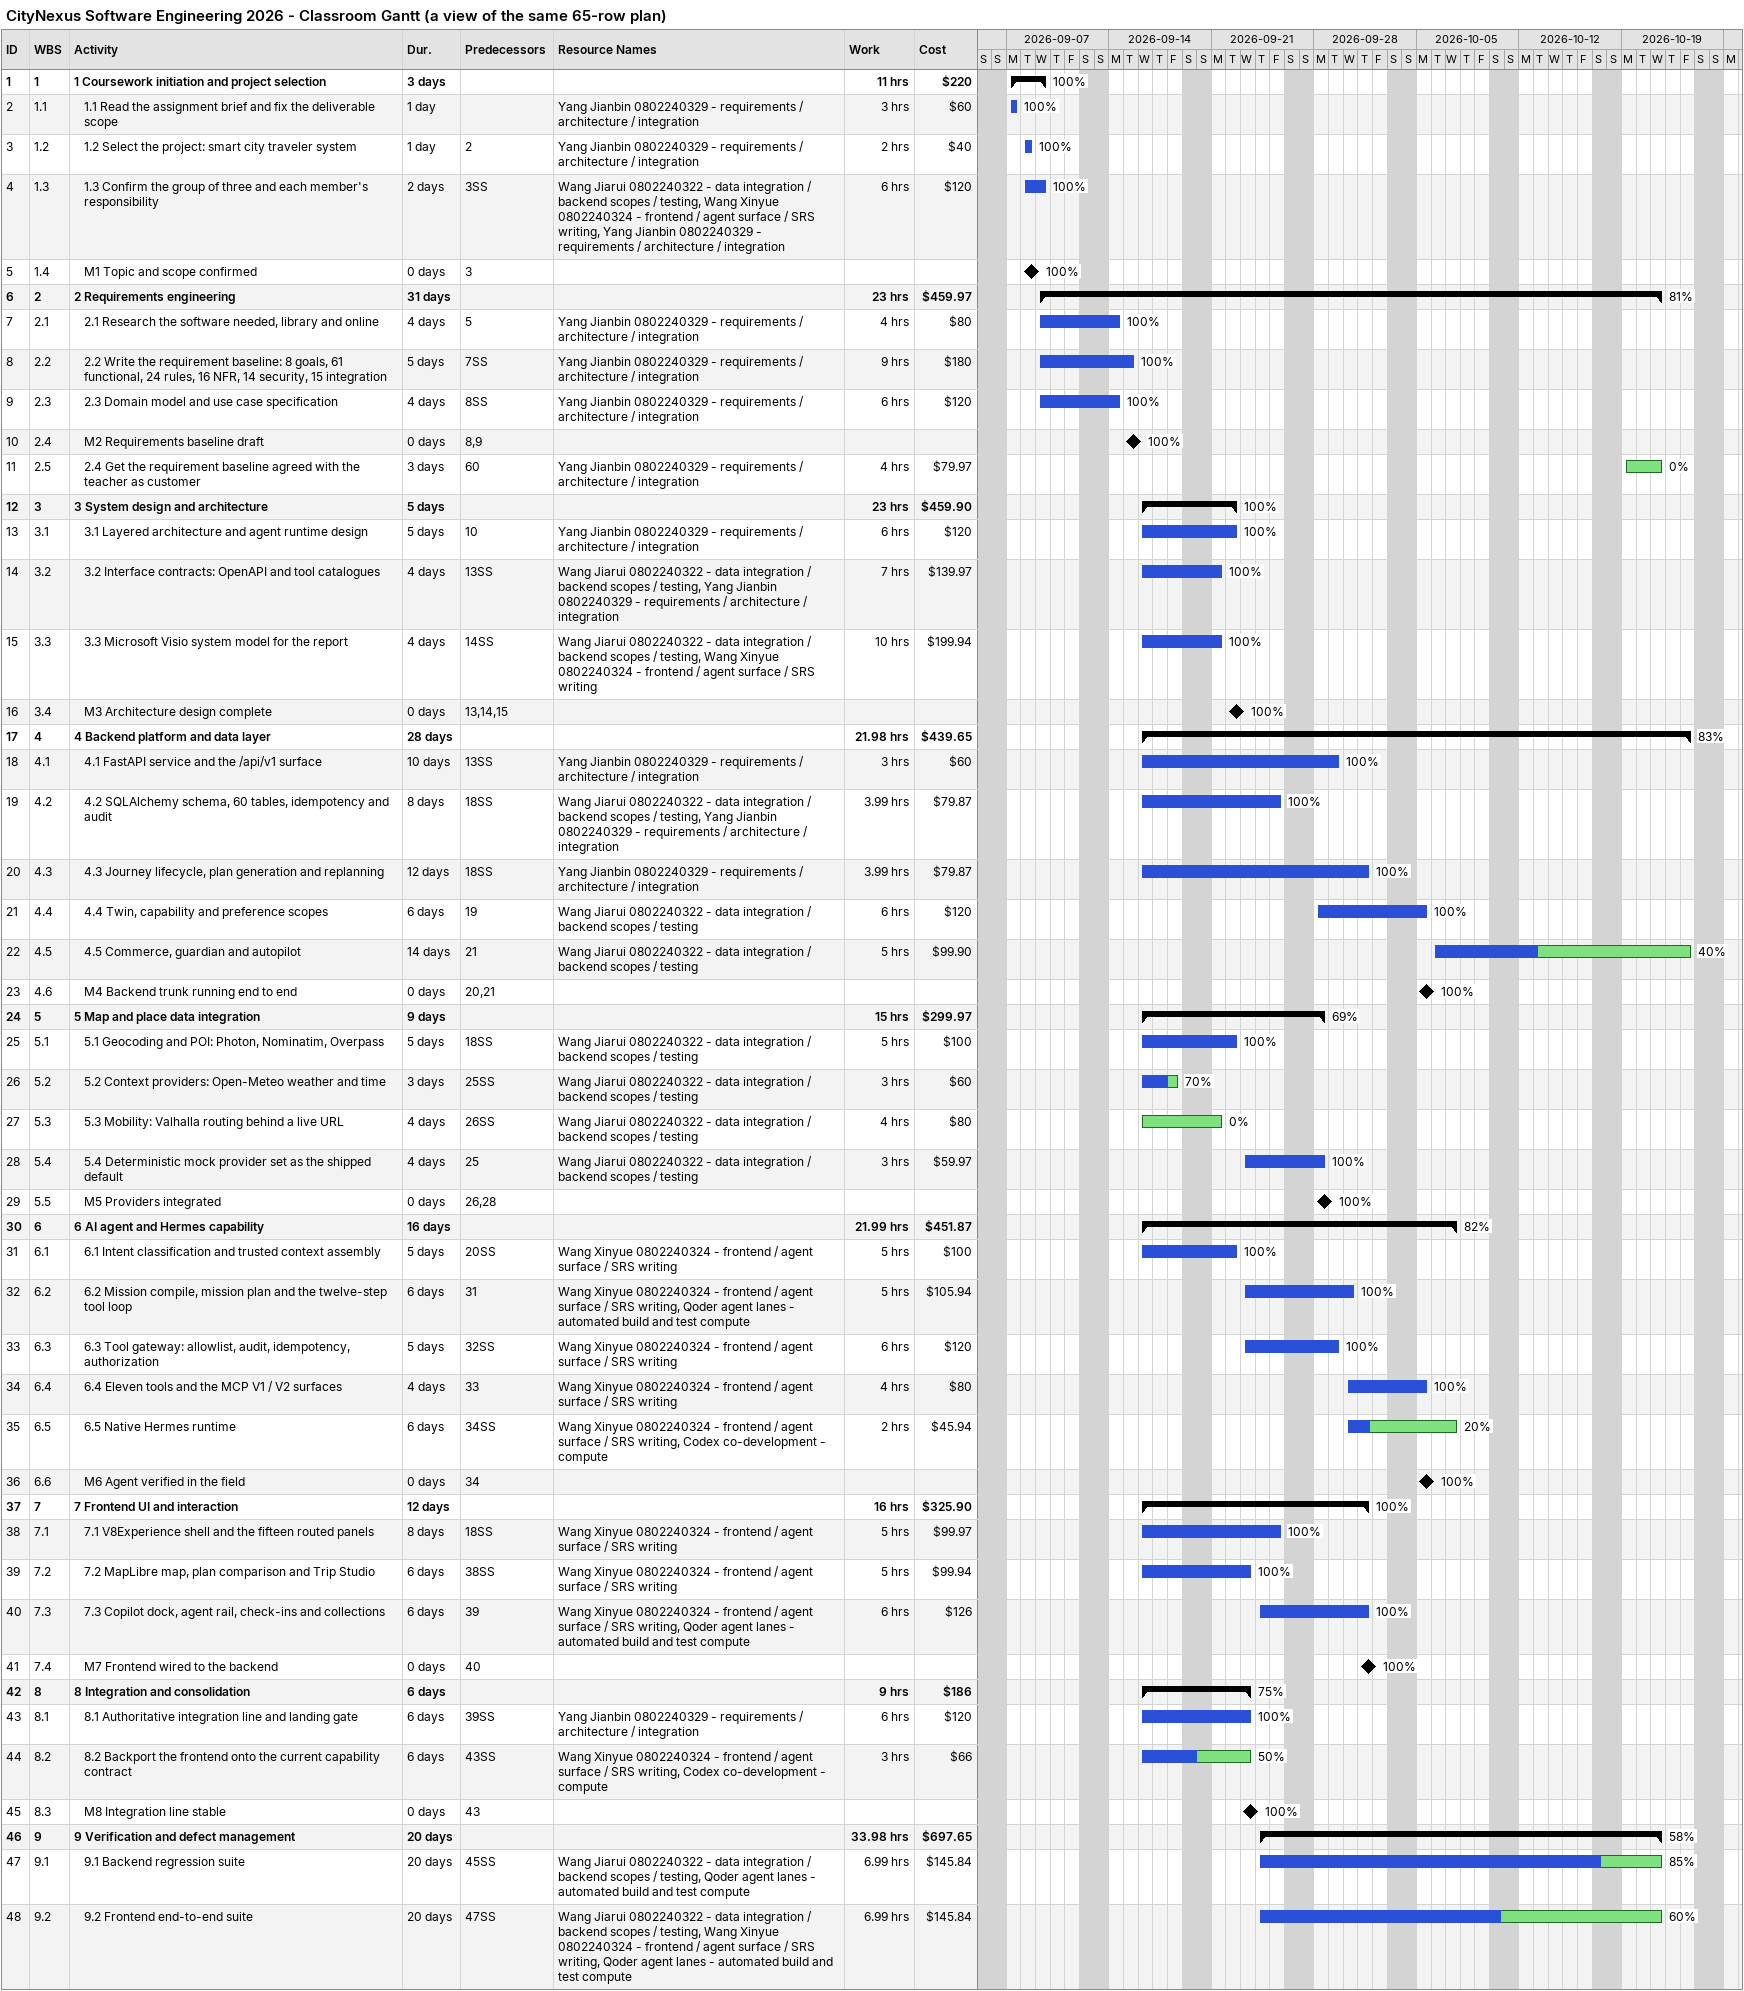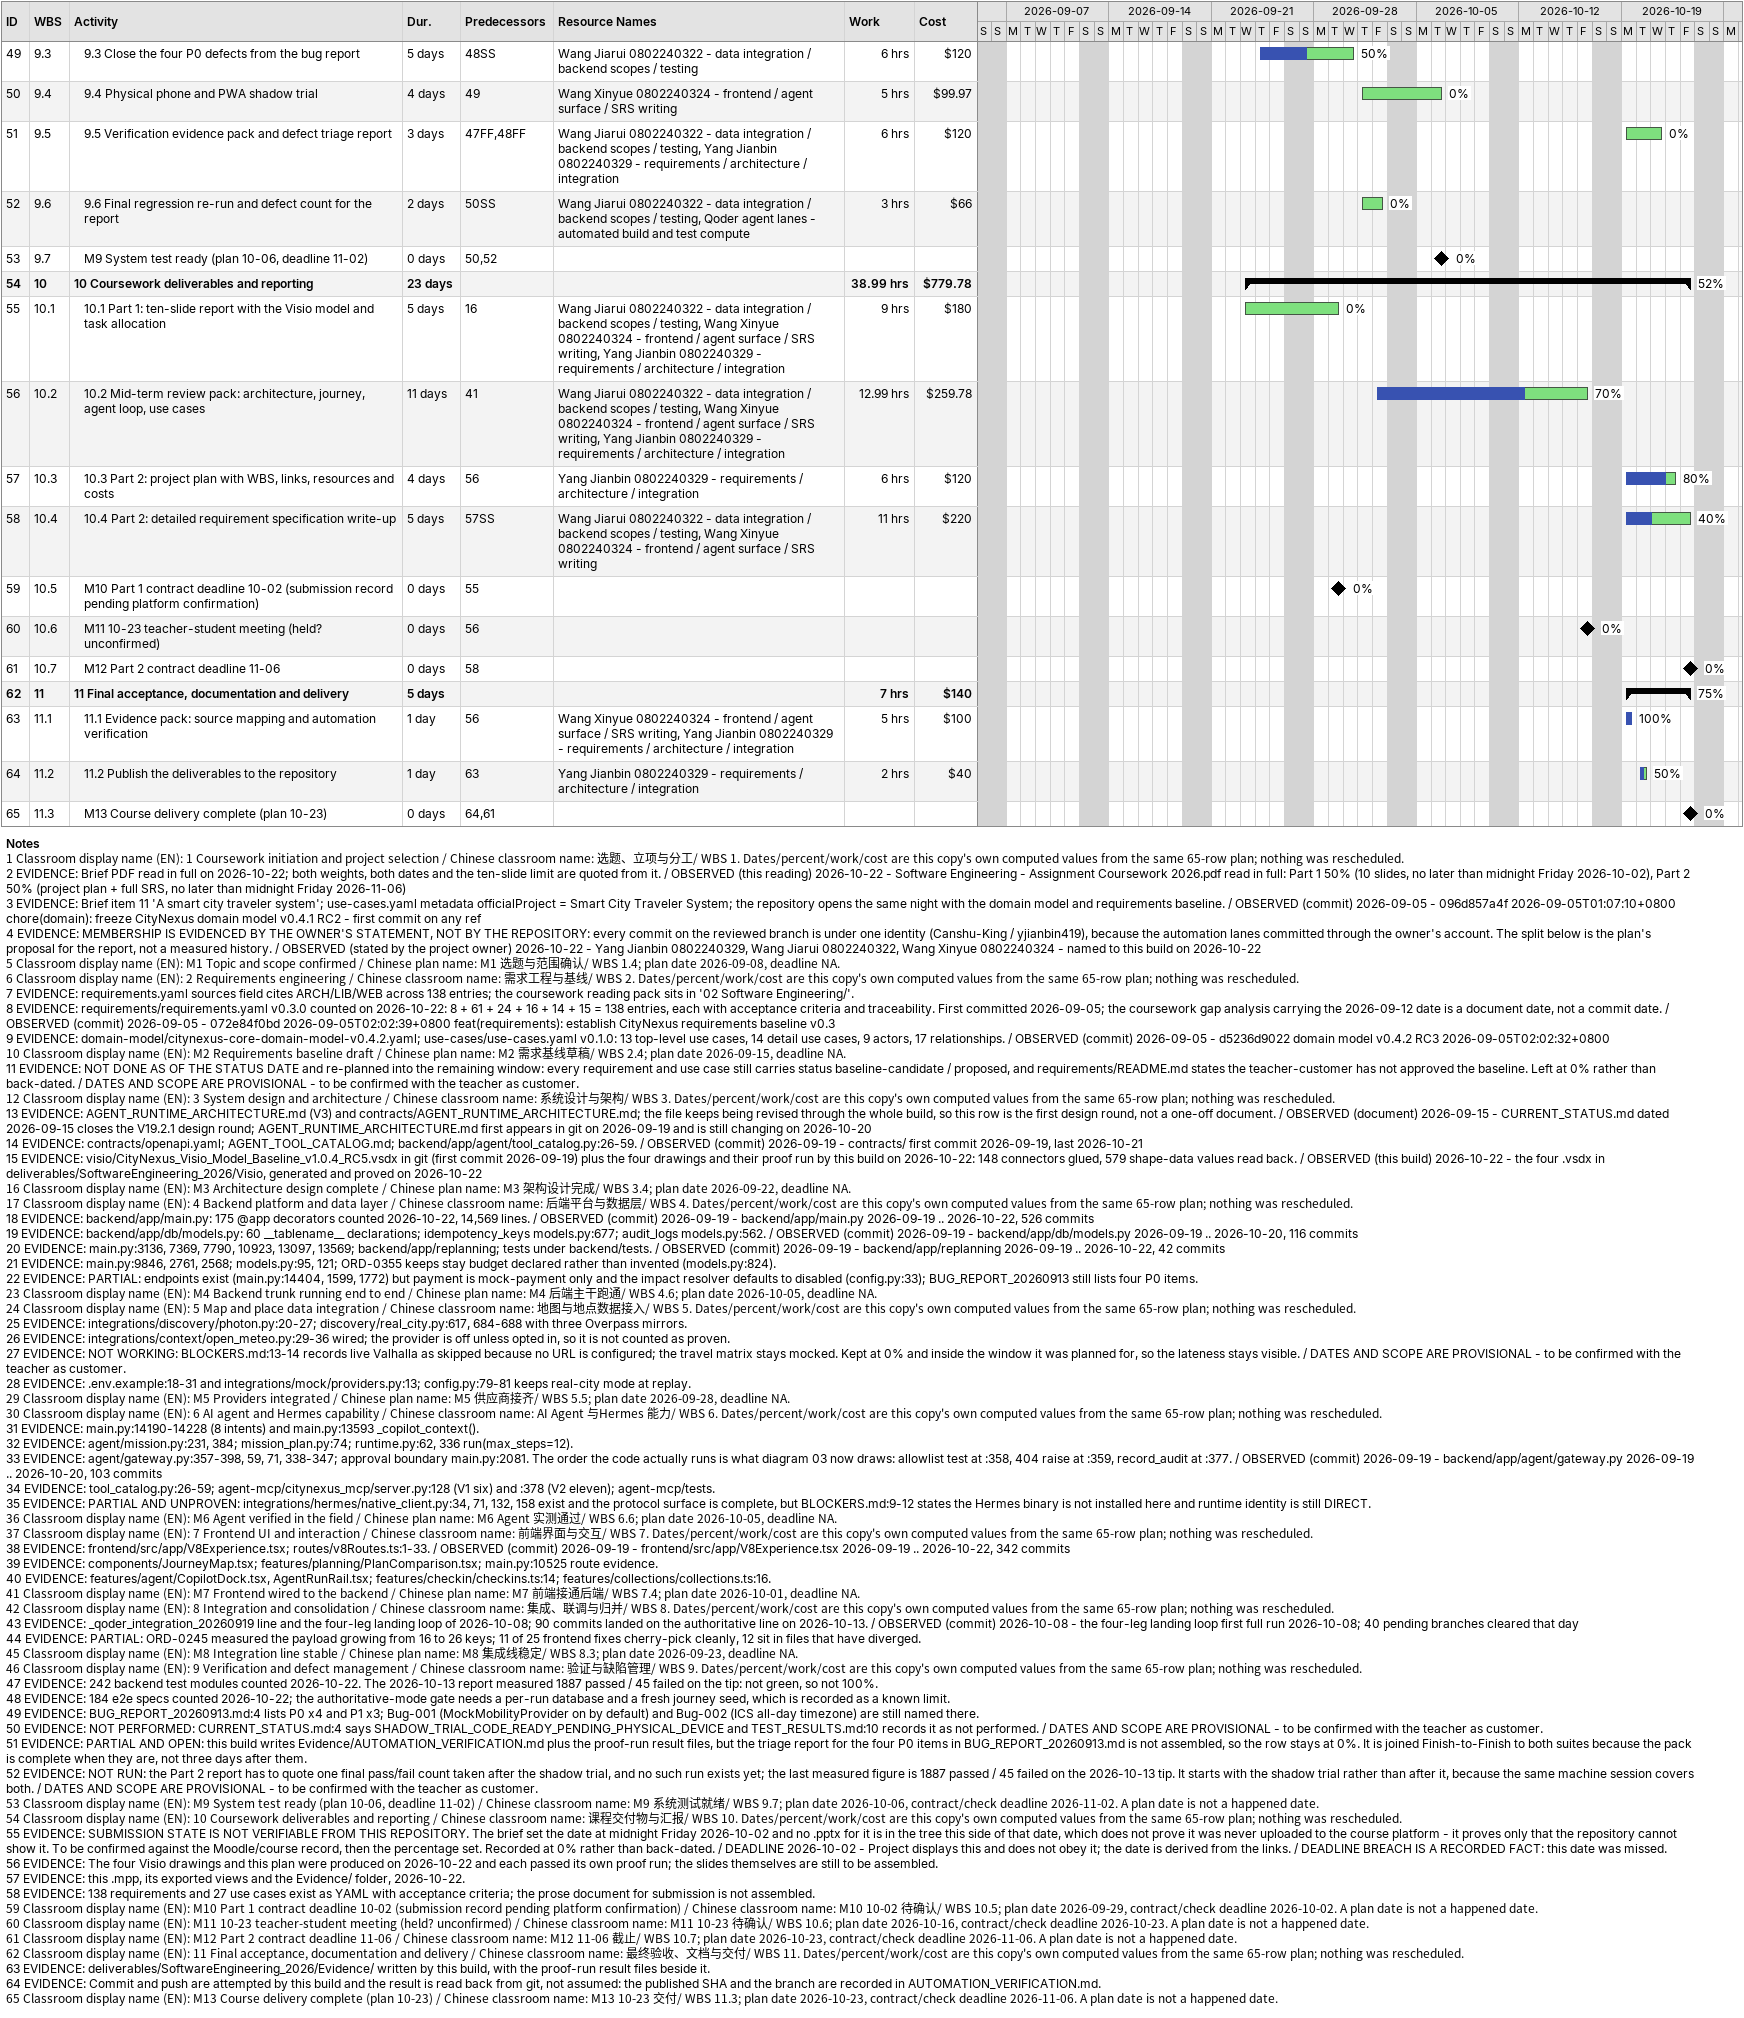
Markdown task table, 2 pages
CityNexus Software Engineering 2026 - Classroom Gantt (a view of the same 65-row plan)

| ID | WBS | Task | Duration | Start | Finish | Predecessors | Resources | % complete | Work (h) | Cost ($) |
|---|---|---|---|---|---|---|---|---|---|---|
| 1 | 1 | **1 Coursework initiation and project selection** | 3d | 2026-09-07 | 2026-09-09 |  |  | 100 | 11 | 220 |
| 2 | 1.1 | 1.1 Read the assignment brief and fix the deliverable scope | 1d | 2026-09-07 | 2026-09-07 |  | Yang Jianbin 0802240329 - requirements / architecture / integration | 100 | 3 | 60 |
| 3 | 1.2 | 1.2 Select the project: smart city traveler system | 1d | 2026-09-08 | 2026-09-08 | 2 | Yang Jianbin 0802240329 - requirements / architecture / integration | 100 | 2 | 40 |
| 4 | 1.3 | 1.3 Confirm the group of three and each member's responsibility | 2d | 2026-09-08 | 2026-09-09 | 3SS | Wang Jiarui 0802240322 - data integration / backend scopes / testing, Wang Xinyue 0802240324 - frontend / agent surface / SRS writing, Yang Jianbin 0802240329 - requirements / architecture / integration | 100 | 6 | 120 |
| 5 | 1.4 | M1 Topic and scope confirmed | 0d | 2026-09-08 | 2026-09-08 | 3 |  | 100 |  |  |
| 6 | 2 | **2 Requirements engineering** | 31d | 2026-09-09 | 2026-10-21 |  |  | 81 | 23 | 459.97 |
| 7 | 2.1 | 2.1 Research the software needed, library and online | 4d | 2026-09-09 | 2026-09-14 | 5 | Yang Jianbin 0802240329 - requirements / architecture / integration | 100 | 4 | 80 |
| 8 | 2.2 | 2.2 Write the requirement baseline: 8 goals, 61 functional, 24 rules, 16 NFR, 14 security, 15 integration | 5d | 2026-09-09 | 2026-09-15 | 7SS | Yang Jianbin 0802240329 - requirements / architecture / integration | 100 | 9 | 180 |
| 9 | 2.3 | 2.3 Domain model and use case specification | 4d | 2026-09-09 | 2026-09-14 | 8SS | Yang Jianbin 0802240329 - requirements / architecture / integration | 100 | 6 | 120 |
| 10 | 2.4 | M2 Requirements baseline draft | 0d | 2026-09-15 | 2026-09-15 | 8, 9 |  | 100 |  |  |
| 11 | 2.5 | 2.4 Get the requirement baseline agreed with the teacher as customer | 3d | 2026-10-19 | 2026-10-21 | 60 | Yang Jianbin 0802240329 - requirements / architecture / integration | 0 | 4 | 79.97 |
| 12 | 3 | **3 System design and architecture** | 5d | 2026-09-16 | 2026-09-22 |  |  | 100 | 23 | 459.90 |
| 13 | 3.1 | 3.1 Layered architecture and agent runtime design | 5d | 2026-09-16 | 2026-09-22 | 10 | Yang Jianbin 0802240329 - requirements / architecture / integration | 100 | 6 | 120 |
| 14 | 3.2 | 3.2 Interface contracts: OpenAPI and tool catalogues | 4d | 2026-09-16 | 2026-09-21 | 13SS | Wang Jiarui 0802240322 - data integration / backend scopes / testing, Yang Jianbin 0802240329 - requirements / architecture / integration | 100 | 7 | 139.97 |
| 15 | 3.3 | 3.3 Microsoft Visio system model for the report | 4d | 2026-09-16 | 2026-09-21 | 14SS | Wang Jiarui 0802240322 - data integration / backend scopes / testing, Wang Xinyue 0802240324 - frontend / agent surface / SRS writing | 100 | 10 | 199.94 |
| 16 | 3.4 | M3 Architecture design complete | 0d | 2026-09-22 | 2026-09-22 | 13, 14, 15 |  | 100 |  |  |
| 17 | 4 | **4 Backend platform and data layer** | 28d | 2026-09-16 | 2026-10-23 |  |  | 83 | 21.98 | 439.65 |
| 18 | 4.1 | 4.1 FastAPI service and the /api/v1 surface | 10d | 2026-09-16 | 2026-09-29 | 13SS | Yang Jianbin 0802240329 - requirements / architecture / integration | 100 | 3 | 60 |
| 19 | 4.2 | 4.2 SQLAlchemy schema, 60 tables, idempotency and audit | 8d | 2026-09-16 | 2026-09-25 | 18SS | Wang Jiarui 0802240322 - data integration / backend scopes / testing, Yang Jianbin 0802240329 - requirements / architecture / integration | 100 | 3.99 | 79.87 |
| 20 | 4.3 | 4.3 Journey lifecycle, plan generation and replanning | 12d | 2026-09-16 | 2026-10-01 | 18SS | Yang Jianbin 0802240329 - requirements / architecture / integration | 100 | 3.99 | 79.87 |
| 21 | 4.4 | 4.4 Twin, capability and preference scopes | 6d | 2026-09-28 | 2026-10-05 | 19 | Wang Jiarui 0802240322 - data integration / backend scopes / testing | 100 | 6 | 120 |
| 22 | 4.5 | 4.5 Commerce, guardian and autopilot | 14d | 2026-10-06 | 2026-10-23 | 21 | Wang Jiarui 0802240322 - data integration / backend scopes / testing | 40 | 5 | 99.90 |
| 23 | 4.6 | M4 Backend trunk running end to end | 0d | 2026-10-05 | 2026-10-05 | 20, 21 |  | 100 |  |  |
| 24 | 5 | **5 Map and place data integration** | 9d | 2026-09-16 | 2026-09-28 |  |  | 69 | 15 | 299.97 |
| 25 | 5.1 | 5.1 Geocoding and POI: Photon, Nominatim, Overpass | 5d | 2026-09-16 | 2026-09-22 | 18SS | Wang Jiarui 0802240322 - data integration / backend scopes / testing | 100 | 5 | 100 |
| 26 | 5.2 | 5.2 Context providers: Open-Meteo weather and time | 3d | 2026-09-16 | 2026-09-18 | 25SS | Wang Jiarui 0802240322 - data integration / backend scopes / testing | 70 | 3 | 60 |
| 27 | 5.3 | 5.3 Mobility: Valhalla routing behind a live URL | 4d | 2026-09-16 | 2026-09-21 | 26SS | Wang Jiarui 0802240322 - data integration / backend scopes / testing | 0 | 4 | 80 |
| 28 | 5.4 | 5.4 Deterministic mock provider set as the shipped default | 4d | 2026-09-23 | 2026-09-28 | 25 | Wang Jiarui 0802240322 - data integration / backend scopes / testing | 100 | 3 | 59.97 |
| 29 | 5.5 | M5 Providers integrated | 0d | 2026-09-28 | 2026-09-28 | 26, 28 |  | 100 |  |  |
| 30 | 6 | **6 AI agent and Hermes capability** | 16d | 2026-09-16 | 2026-10-07 |  |  | 82 | 21.99 | 451.87 |
| 31 | 6.1 | 6.1 Intent classification and trusted context assembly | 5d | 2026-09-16 | 2026-09-22 | 20SS | Wang Xinyue 0802240324 - frontend / agent surface / SRS writing | 100 | 5 | 100 |
| 32 | 6.2 | 6.2 Mission compile, mission plan and the twelve-step tool loop | 6d | 2026-09-23 | 2026-09-30 | 31 | Wang Xinyue 0802240324 - frontend / agent surface / SRS writing, Qoder agent lanes - automated build and test compute | 100 | 5 | 105.94 |
| 33 | 6.3 | 6.3 Tool gateway: allowlist, audit, idempotency, authorization | 5d | 2026-09-23 | 2026-09-29 | 32SS | Wang Xinyue 0802240324 - frontend / agent surface / SRS writing | 100 | 6 | 120 |
| 34 | 6.4 | 6.4 Eleven tools and the MCP V1 / V2 surfaces | 4d | 2026-09-30 | 2026-10-05 | 33 | Wang Xinyue 0802240324 - frontend / agent surface / SRS writing | 100 | 4 | 80 |
| 35 | 6.5 | 6.5 Native Hermes runtime | 6d | 2026-09-30 | 2026-10-07 | 34SS | Wang Xinyue 0802240324 - frontend / agent surface / SRS writing, Codex co-development - compute | 20 | 2 | 45.94 |
| 36 | 6.6 | M6 Agent verified in the field | 0d | 2026-10-05 | 2026-10-05 | 34 |  | 100 |  |  |
| 37 | 7 | **7 Frontend UI and interaction** | 12d | 2026-09-16 | 2026-10-01 |  |  | 100 | 16 | 325.90 |
| 38 | 7.1 | 7.1 V8Experience shell and the fifteen routed panels | 8d | 2026-09-16 | 2026-09-25 | 18SS | Wang Xinyue 0802240324 - frontend / agent surface / SRS writing | 100 | 5 | 99.97 |
| 39 | 7.2 | 7.2 MapLibre map, plan comparison and Trip Studio | 6d | 2026-09-16 | 2026-09-23 | 38SS | Wang Xinyue 0802240324 - frontend / agent surface / SRS writing | 100 | 5 | 99.94 |
| 40 | 7.3 | 7.3 Copilot dock, agent rail, check-ins and collections | 6d | 2026-09-24 | 2026-10-01 | 39 | Wang Xinyue 0802240324 - frontend / agent surface / SRS writing, Qoder agent lanes - automated build and test compute | 100 | 6 | 126 |
| 41 | 7.4 | M7 Frontend wired to the backend | 0d | 2026-10-01 | 2026-10-01 | 40 |  | 100 |  |  |
| 42 | 8 | **8 Integration and consolidation** | 6d | 2026-09-16 | 2026-09-23 |  |  | 75 | 9 | 186 |
| 43 | 8.1 | 8.1 Authoritative integration line and landing gate | 6d | 2026-09-16 | 2026-09-23 | 39SS | Yang Jianbin 0802240329 - requirements / architecture / integration | 100 | 6 | 120 |
| 44 | 8.2 | 8.2 Backport the frontend onto the current capability contract | 6d | 2026-09-16 | 2026-09-23 | 43SS | Wang Xinyue 0802240324 - frontend / agent surface / SRS writing, Codex co-development - compute | 50 | 3 | 66 |
| 45 | 8.3 | M8 Integration line stable | 0d | 2026-09-23 | 2026-09-23 | 43 |  | 100 |  |  |
| 46 | 9 | **9 Verification and defect management** | 20d | 2026-09-24 | 2026-10-21 |  |  | 58 | 33.98 | 697.65 |
| 47 | 9.1 | 9.1 Backend regression suite | 20d | 2026-09-24 | 2026-10-21 | 45SS | Wang Jiarui 0802240322 - data integration / backend scopes / testing, Qoder agent lanes - automated build and test compute | 85 | 6.99 | 145.84 |
| 48 | 9.2 | 9.2 Frontend end-to-end suite | 20d | 2026-09-24 | 2026-10-21 | 47SS | Wang Jiarui 0802240322 - data integration / backend scopes / testing, Wang Xinyue 0802240324 - frontend / agent surface / SRS writing, Qoder agent lanes - automated build and test compute | 60 | 6.99 | 145.84 |
| 49 | 9.3 | 9.3 Close the four P0 defects from the bug report | 5d | 2026-09-24 | 2026-09-30 | 48SS | Wang Jiarui 0802240322 - data integration / backend scopes / testing | 50 | 6 | 120 |
| 50 | 9.4 | 9.4 Physical phone and PWA shadow trial | 4d | 2026-10-01 | 2026-10-06 | 49 | Wang Xinyue 0802240324 - frontend / agent surface / SRS writing | 0 | 5 | 99.97 |
| 51 | 9.5 | 9.5 Verification evidence pack and defect triage report | 3d | 2026-10-19 | 2026-10-21 | 47FF, 48FF | Wang Jiarui 0802240322 - data integration / backend scopes / testing, Yang Jianbin 0802240329 - requirements / architecture / integration | 0 | 6 | 120 |
| 52 | 9.6 | 9.6 Final regression re-run and defect count for the report | 2d | 2026-10-01 | 2026-10-02 | 50SS | Wang Jiarui 0802240322 - data integration / backend scopes / testing, Qoder agent lanes - automated build and test compute | 0 | 3 | 66 |
| 53 | 9.7 | M9 System test ready (plan 10-06, deadline 11-02) | 0d | 2026-10-06 | 2026-10-06 | 50, 52 |  | 0 |  |  |
| 54 | 10 | **10 Coursework deliverables and reporting** | 23d | 2026-09-23 | 2026-10-23 |  |  | 52 | 38.99 | 779.78 |
| 55 | 10.1 | 10.1 Part 1: ten-slide report with the Visio model and task allocation | 5d | 2026-09-23 | 2026-09-29 | 16 | Wang Jiarui 0802240322 - data integration / backend scopes / testing, Wang Xinyue 0802240324 - frontend / agent surface / SRS writing, Yang Jianbin 0802240329 - requirements / architecture / integration | 0 | 9 | 180 |
| 56 | 10.2 | 10.2 Mid-term review pack: architecture, journey, agent loop, use cases | 11d | 2026-10-02 | 2026-10-16 | 41 | Wang Jiarui 0802240322 - data integration / backend scopes / testing, Wang Xinyue 0802240324 - frontend / agent surface / SRS writing, Yang Jianbin 0802240329 - requirements / architecture / integration | 70 | 12.99 | 259.78 |
| 57 | 10.3 | 10.3 Part 2: project plan with WBS, links, resources and costs | 4d | 2026-10-19 | 2026-10-22 | 56 | Yang Jianbin 0802240329 - requirements / architecture / integration | 80 | 6 | 120 |
| 58 | 10.4 | 10.4 Part 2: detailed requirement specification write-up | 5d | 2026-10-19 | 2026-10-23 | 57SS | Wang Jiarui 0802240322 - data integration / backend scopes / testing, Wang Xinyue 0802240324 - frontend / agent surface / SRS writing | 40 | 11 | 220 |
| 59 | 10.5 | M10 Part 1 contract deadline 10-02 (submission record pending platform confirmation) | 0d | 2026-09-29 | 2026-09-29 | 55 |  | 0 |  |  |
| 60 | 10.6 | M11 10-23 teacher-student meeting (held? unconfirmed) | 0d | 2026-10-16 | 2026-10-16 | 56 |  | 0 |  |  |
| 61 | 10.7 | M12 Part 2 contract deadline 11-06 | 0d | 2026-10-23 | 2026-10-23 | 58 |  | 0 |  |  |
| 62 | 11 | **11 Final acceptance, documentation and delivery** | 5d | 2026-10-19 | 2026-10-23 |  |  | 75 | 7 | 140 |
| 63 | 11.1 | 11.1 Evidence pack: source mapping and automation verification | 1d | 2026-10-19 | 2026-10-19 | 56 | Wang Xinyue 0802240324 - frontend / agent surface / SRS writing, Yang Jianbin 0802240329 - requirements / architecture / integration | 100 | 5 | 100 |
| 64 | 11.2 | 11.2 Publish the deliverables to the repository | 1d | 2026-10-20 | 2026-10-20 | 63 | Yang Jianbin 0802240329 - requirements / architecture / integration | 50 | 2 | 40 |
| 65 | 11.3 | M13 Course delivery complete (plan 10-23) | 0d | 2026-10-23 | 2026-10-23 | 64, 61 |  | 0 |  |  |

Notes
- 1: Classroom display name (EN): 1 Coursework initiation and project selection / Chinese classroom name: 选题、立项与分工 / WBS 1. Dates/percent/work/cost are this copy's own computed values from the same 65-row plan; nothing was rescheduled.
- 2: EVIDENCE: Brief PDF read in full on 2026-10-22; both weights, both dates and the ten-slide limit are quoted from it. / OBSERVED (this reading) 2026-10-22 - Software Engineering - Assignment Coursework 2026.pdf read in full: Part 1 50% (10 slides, no later than midnight Friday 2026-10-02), Part 2 50% (project plan + full SRS, no later than midnight Friday 2026-11-06)
- 3: EVIDENCE: Brief item 11 'A smart city traveler system'; use-cases.yaml metadata officialProject = Smart City Traveler System; the repository opens the same night with the domain model and requirements baseline. / OBSERVED (commit) 2026-09-05 - 096d857a4f 2026-09-05T01:07:10+0800 chore(domain): freeze CityNexus domain model v0.4.1 RC2 - first commit on any ref
- 4: EVIDENCE: MEMBERSHIP IS EVIDENCED BY THE OWNER'S STATEMENT, NOT BY THE REPOSITORY: every commit on the reviewed branch is under one identity (Canshu-King / yjianbin419), because the automation lanes committed through the owner's account. The split below is the plan's proposal for the report, not a measured history. / OBSERVED (stated by the project owner) 2026-10-22 - Yang Jianbin 0802240329, Wang Jiarui 0802240322, Wang Xinyue 0802240324 - named to this build on 2026-10-22
- 5: Classroom display name (EN): M1 Topic and scope confirmed / Chinese plan name: M1 选题与范围确认 / WBS 1.4; plan date 2026-09-08, deadline NA.
- 6: Classroom display name (EN): 2 Requirements engineering / Chinese classroom name: 需求工程与基线 / WBS 2. Dates/percent/work/cost are this copy's own computed values from the same 65-row plan; nothing was rescheduled.
- 7: EVIDENCE: requirements.yaml sources field cites ARCH/LIB/WEB across 138 entries; the coursework reading pack sits in '02 Software Engineering/'.
- 8: EVIDENCE: requirements/requirements.yaml v0.3.0 counted on 2026-10-22: 8 + 61 + 24 + 16 + 14 + 15 = 138 entries, each with acceptance criteria and traceability. First committed 2026-09-05; the coursework gap analysis carrying the 2026-09-12 date is a document date, not a commit date. / OBSERVED (commit) 2026-09-05 - 072e84f0bd 2026-09-05T02:02:39+0800 feat(requirements): establish CityNexus requirements baseline v0.3
- 9: EVIDENCE: domain-model/citynexus-core-domain-model-v0.4.2.yaml; use-cases/use-cases.yaml v0.1.0: 13 top-level use cases, 14 detail use cases, 9 actors, 17 relationships. / OBSERVED (commit) 2026-09-05 - d5236d9022 domain model v0.4.2 RC3 2026-09-05T02:02:32+0800
- 10: Classroom display name (EN): M2 Requirements baseline draft / Chinese plan name: M2 需求基线草稿 / WBS 2.4; plan date 2026-09-15, deadline NA.
- 11: EVIDENCE: NOT DONE AS OF THE STATUS DATE and re-planned into the remaining window: every requirement and use case still carries status baseline-candidate / proposed, and requirements/README.md states the teacher-customer has not approved the baseline. Left at 0% rather than back-dated. / DATES AND SCOPE ARE PROVISIONAL - to be confirmed with the teacher as customer.
- 12: Classroom display name (EN): 3 System design and architecture / Chinese classroom name: 系统设计与架构 / WBS 3. Dates/percent/work/cost are this copy's own computed values from the same 65-row plan; nothing was rescheduled.
- 13: EVIDENCE: AGENT_RUNTIME_ARCHITECTURE.md (V3) and contracts/AGENT_RUNTIME_ARCHITECTURE.md; the file keeps being revised through the whole build, so this row is the first design round, not a one-off document. / OBSERVED (document) 2026-09-15 - CURRENT_STATUS.md dated 2026-09-15 closes the V19.2.1 design round; AGENT_RUNTIME_ARCHITECTURE.md first appears in git on 2026-09-19 and is still changing on 2026-10-20
- 14: EVIDENCE: contracts/openapi.yaml; AGENT_TOOL_CATALOG.md; backend/app/agent/tool_catalog.py:26-59. / OBSERVED (commit) 2026-09-19 - contracts/ first commit 2026-09-19, last 2026-10-21
- 15: EVIDENCE: visio/CityNexus_Visio_Model_Baseline_v1.0.4_RC5.vsdx in git (first commit 2026-09-19) plus the four drawings and their proof run by this build on 2026-10-22: 148 connectors glued, 579 shape-data values read back. / OBSERVED (this build) 2026-10-22 - the four .vsdx in deliverables/SoftwareEngineering_2026/Visio, generated and proved on 2026-10-22
- 16: Classroom display name (EN): M3 Architecture design complete / Chinese plan name: M3 架构设计完成 / WBS 3.4; plan date 2026-09-22, deadline NA.
- 17: Classroom display name (EN): 4 Backend platform and data layer / Chinese classroom name: 后端平台与数据层 / WBS 4. Dates/percent/work/cost are this copy's own computed values from the same 65-row plan; nothing was rescheduled.
- 18: EVIDENCE: backend/app/main.py: 175 @app decorators counted 2026-10-22, 14,569 lines. / OBSERVED (commit) 2026-09-19 - backend/app/main.py 2026-09-19 .. 2026-10-22, 526 commits
- 19: EVIDENCE: backend/app/db/models.py: 60 __tablename__ declarations; idempotency_keys models.py:677; audit_logs models.py:562. / OBSERVED (commit) 2026-09-19 - backend/app/db/models.py 2026-09-19 .. 2026-10-20, 116 commits
- 20: EVIDENCE: main.py:3136, 7369, 7790, 10923, 13097, 13569; backend/app/replanning; tests under backend/tests. / OBSERVED (commit) 2026-09-19 - backend/app/replanning 2026-09-19 .. 2026-10-22, 42 commits
- 21: EVIDENCE: main.py:9846, 2761, 2568; models.py:95, 121; ORD-0355 keeps stay budget declared rather than invented (models.py:824).
- 22: EVIDENCE: PARTIAL: endpoints exist (main.py:14404, 1599, 1772) but payment is mock-payment only and the impact resolver defaults to disabled (config.py:33); BUG_REPORT_20260913 still lists four P0 items.
- 23: Classroom display name (EN): M4 Backend trunk running end to end / Chinese plan name: M4 后端主干跑通 / WBS 4.6; plan date 2026-10-05, deadline NA.
- 24: Classroom display name (EN): 5 Map and place data integration / Chinese classroom name: 地图与地点数据接入 / WBS 5. Dates/percent/work/cost are this copy's own computed values from the same 65-row plan; nothing was rescheduled.
- 25: EVIDENCE: integrations/discovery/photon.py:20-27; discovery/real_city.py:617, 684-688 with three Overpass mirrors.
- 26: EVIDENCE: integrations/context/open_meteo.py:29-36 wired; the provider is off unless opted in, so it is not counted as proven.
- 27: EVIDENCE: NOT WORKING: BLOCKERS.md:13-14 records live Valhalla as skipped because no URL is configured; the travel matrix stays mocked. Kept at 0% and inside the window it was planned for, so the lateness stays visible. / DATES AND SCOPE ARE PROVISIONAL - to be confirmed with the teacher as customer.
- 28: EVIDENCE: .env.example:18-31 and integrations/mock/providers.py:13; config.py:79-81 keeps real-city mode at replay.
- 29: Classroom display name (EN): M5 Providers integrated / Chinese plan name: M5 供应商接齐 / WBS 5.5; plan date 2026-09-28, deadline NA.
- 30: Classroom display name (EN): 6 AI agent and Hermes capability / Chinese classroom name: AI Agent 与 Hermes 能力 / WBS 6. Dates/percent/work/cost are this copy's own computed values from the same 65-row plan; nothing was rescheduled.
- 31: EVIDENCE: main.py:14190-14228 (8 intents) and main.py:13593 _copilot_context().
- 32: EVIDENCE: agent/mission.py:231, 384; mission_plan.py:74; runtime.py:62, 336 run(max_steps=12).
- 33: EVIDENCE: agent/gateway.py:357-398, 59, 71, 338-347; approval boundary main.py:2081. The order the code actually runs is what diagram 03 now draws: allowlist test at :358, 404 raise at :359, record_audit at :377. / OBSERVED (commit) 2026-09-19 - backend/app/agent/gateway.py 2026-09-19 .. 2026-10-20, 103 commits
- 34: EVIDENCE: tool_catalog.py:26-59; agent-mcp/citynexus_mcp/server.py:128 (V1 six) and :378 (V2 eleven); agent-mcp/tests.
- 35: EVIDENCE: PARTIAL AND UNPROVEN: integrations/hermes/native_client.py:34, 71, 132, 158 exist and the protocol surface is complete, but BLOCKERS.md:9-12 states the Hermes binary is not installed here and runtime identity is still DIRECT.
- 36: Classroom display name (EN): M6 Agent verified in the field / Chinese plan name: M6 Agent 实测通过 / WBS 6.6; plan date 2026-10-05, deadline NA.
- 37: Classroom display name (EN): 7 Frontend UI and interaction / Chinese classroom name: 前端界面与交互 / WBS 7. Dates/percent/work/cost are this copy's own computed values from the same 65-row plan; nothing was rescheduled.
- 38: EVIDENCE: frontend/src/app/V8Experience.tsx; routes/v8Routes.ts:1-33. / OBSERVED (commit) 2026-09-19 - frontend/src/app/V8Experience.tsx 2026-09-19 .. 2026-10-22, 342 commits
- 39: EVIDENCE: components/JourneyMap.tsx; features/planning/PlanComparison.tsx; main.py:10525 route evidence.
- 40: EVIDENCE: features/agent/CopilotDock.tsx, AgentRunRail.tsx; features/checkin/checkins.ts:14; features/collections/collections.ts:16.
- 41: Classroom display name (EN): M7 Frontend wired to the backend / Chinese plan name: M7 前端接通后端 / WBS 7.4; plan date 2026-10-01, deadline NA.
- 42: Classroom display name (EN): 8 Integration and consolidation / Chinese classroom name: 集成、联调与归并 / WBS 8. Dates/percent/work/cost are this copy's own computed values from the same 65-row plan; nothing was rescheduled.
- 43: EVIDENCE: _qoder_integration_20260919 line and the four-leg landing loop of 2026-10-08; 90 commits landed on the authoritative line on 2026-10-13. / OBSERVED (commit) 2026-10-08 - the four-leg landing loop first full run 2026-10-08; 40 pending branches cleared that day
- 44: EVIDENCE: PARTIAL: ORD-0245 measured the payload growing from 16 to 26 keys; 11 of 25 frontend fixes cherry-pick cleanly, 12 sit in files that have diverged.
- 45: Classroom display name (EN): M8 Integration line stable / Chinese plan name: M8 集成线稳定 / WBS 8.3; plan date 2026-09-23, deadline NA.
- 46: Classroom display name (EN): 9 Verification and defect management / Chinese classroom name: 验证与缺陷管理 / WBS 9. Dates/percent/work/cost are this copy's own computed values from the same 65-row plan; nothing was rescheduled.
- 47: EVIDENCE: 242 backend test modules counted 2026-10-22. The 2026-10-13 report measured 1887 passed / 45 failed on the tip: not green, so not 100%.
- 48: EVIDENCE: 184 e2e specs counted 2026-10-22; the authoritative-mode gate needs a per-run database and a fresh journey seed, which is recorded as a known limit.
- 49: EVIDENCE: BUG_REPORT_20260913.md:4 lists P0 x4 and P1 x3; Bug-001 (MockMobilityProvider on by default) and Bug-002 (ICS all-day timezone) are still named there.
- 50: EVIDENCE: NOT PERFORMED: CURRENT_STATUS.md:4 says SHADOW_TRIAL_CODE_READY_PENDING_PHYSICAL_DEVICE and TEST_RESULTS.md:10 records it as not performed. / DATES AND SCOPE ARE PROVISIONAL - to be confirmed with the teacher as customer.
- 51: EVIDENCE: PARTIAL AND OPEN: this build writes Evidence/AUTOMATION_VERIFICATION.md plus the proof-run result files, but the triage report for the four P0 items in BUG_REPORT_20260913.md is not assembled, so the row stays at 0%. It is joined Finish-to-Finish to both suites because the pack is complete when they are, not three days after them.
- 52: EVIDENCE: NOT RUN: the Part 2 report has to quote one final pass/fail count taken after the shadow trial, and no such run exists yet; the last measured figure is 1887 passed / 45 failed on the 2026-10-13 tip. It starts with the shadow trial rather than after it, because the same machine session covers both. / DATES AND SCOPE ARE PROVISIONAL - to be confirmed with the teacher as customer.
- 53: Classroom display name (EN): M9 System test ready (plan 10-06, deadline 11-02) / Chinese classroom name: M9 系统测试就绪 / WBS 9.7; plan date 2026-10-06, contract/check deadline 2026-11-02. A plan date is not a happened date.
- 54: Classroom display name (EN): 10 Coursework deliverables and reporting / Chinese classroom name: 课程交付物与汇报 / WBS 10. Dates/percent/work/cost are this copy's own computed values from the same 65-row plan; nothing was rescheduled.
- 55: EVIDENCE: SUBMISSION STATE IS NOT VERIFIABLE FROM THIS REPOSITORY. The brief set the date at midnight Friday 2026-10-02 and no .pptx for it is in the tree this side of that date, which does not prove it was never uploaded to the course platform - it proves only that the repository cannot show it. To be confirmed against the Moodle/course record, then the percentage set. Recorded at 0% rather than back-dated. / DEADLINE 2026-10-02 - Project displays this and does not obey it; the date is derived from the links. / DEADLINE BREACH IS A RECORDED FACT: this date was missed.
- 56: EVIDENCE: The four Visio drawings and this plan were produced on 2026-10-22 and each passed its own proof run; the slides themselves are still to be assembled.
- 57: EVIDENCE: this .mpp, its exported views and the Evidence/ folder, 2026-10-22.
- 58: EVIDENCE: 138 requirements and 27 use cases exist as YAML with acceptance criteria; the prose document for submission is not assembled.
- 59: Classroom display name (EN): M10 Part 1 contract deadline 10-02 (submission record pending platform confirmation) / Chinese classroom name: M10 10-02 待确认 / WBS 10.5; plan date 2026-09-29, contract/check deadline 2026-10-02. A plan date is not a happened date.
- 60: Classroom display name (EN): M11 10-23 teacher-student meeting (held? unconfirmed) / Chinese classroom name: M11 10-23 待确认 / WBS 10.6; plan date 2026-10-16, contract/check deadline 2026-10-23. A plan date is not a happened date.
- 61: Classroom display name (EN): M12 Part 2 contract deadline 11-06 / Chinese classroom name: M12 11-06 截止 / WBS 10.7; plan date 2026-10-23, contract/check deadline 2026-11-06. A plan date is not a happened date.
- 62: Classroom display name (EN): 11 Final acceptance, documentation and delivery / Chinese classroom name: 最终验收、文档与交付 / WBS 11. Dates/percent/work/cost are this copy's own computed values from the same 65-row plan; nothing was rescheduled.
- 63: EVIDENCE: deliverables/SoftwareEngineering_2026/Evidence/ written by this build, with the proof-run result files beside it.
- 64: EVIDENCE: Commit and push are attempted by this build and the result is read back from git, not assumed: the published SHA and the branch are recorded in AUTOMATION_VERIFICATION.md.
- 65: Classroom display name (EN): M13 Course delivery complete (plan 10-23) / Chinese classroom name: M13 10-23 交付 / WBS 11.3; plan date 2026-10-23, contract/check deadline 2026-11-06. A plan date is not a happened date.
